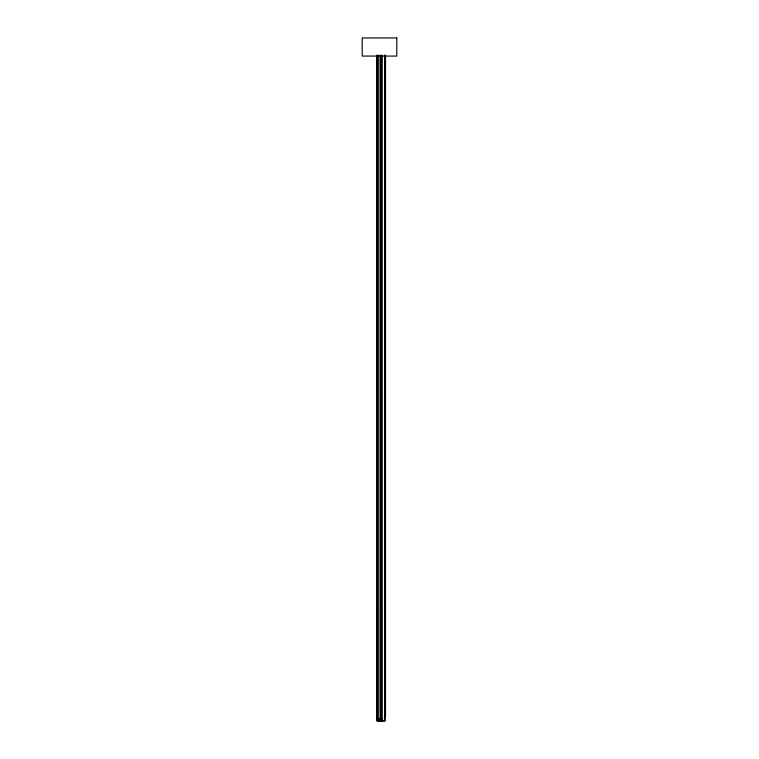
<?xml version="1.0" encoding="UTF-8"?>
<svg xmlns="http://www.w3.org/2000/svg" width="759" height="759" viewBox="0 0 759 759"><rect width="100%" height="100%" fill="white"/><g stroke="black" fill="none" stroke-linecap="round" stroke-linejoin="round"><path stroke-width="1.14" d="M376.91 719.836L377.584 720.101M376.711 55.284L376.711 720.367L381.91 719.817L378.314 719.456L381.72 719.086L381.72 55.284M376.91 55.284L376.91 718.849L380.582 718.669L380.582 55.284M384.101 718.08L384.974 717.948M384.974 55.284L384.974 720.832L376.91 720.86L382.527 720.671M376.91 718.849L381.72 719.086M379.263 721.05L382.119 721.022L377.394 720.955L381.948 720.955L378.504 721.05M376.711 720.367L384.974 720.832M380.582 718.669L378.931 718.156L378.931 55.284M385.515 55.303L385.515 716.211L384.737 716.543L384.737 55.303M384.614 55.284L384.614 720.737M381.91 55.284L381.957 720.661M380.781 55.284L380.781 718.934M377.669 55.284L377.669 718.707M377.394 55.284L377.394 718.982M396.796 37.95L362.204 37.95L362.204 56.071L396.796 56.071L396.796 37.95"/></g></svg>
